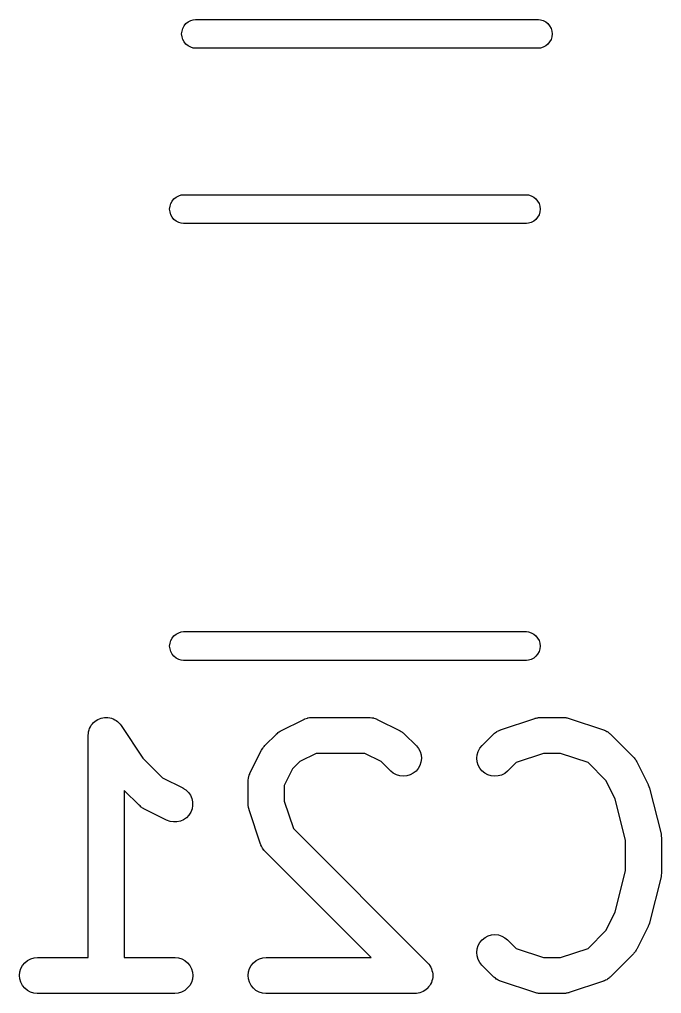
# Model space of a CAD drawing. Extents: x 60.5 to 142.6, y -115.4 to -60.2.
# Drawn here: x 119.553 to 122.227, y -83.217 to -79.16 of the extents above; entities that cross this region are included whole.
import ezdxf

# ---------------------------------------------------------------- set-up
doc = ezdxf.new("R2010")
doc.units = 0
doc.layers.add('BLACK', color=7, linetype='CONTINUOUS')

msp = doc.modelspace()

# ---------------------------------------------------------------- linework, layer by layer
at = {"layer": 'BLACK', "linetype": 'CONTINUOUS'}
for p, q in [((120.23, -79.2082), (120.233, -79.1969)), ((120.233, -79.1969), (120.239, -79.1865)), ((120.239, -79.1865), (120.246, -79.1774)), ((120.246, -79.1774), (120.255, -79.1699)), ((120.255, -79.1699), (120.266, -79.1643)), ((120.266, -79.1643), (120.277, -79.1609)), ((120.277, -79.1609), (120.286, -79.16)), ((120.286, -79.16), (121.714, -79.16)), ((121.714, -79.16), (121.723, -79.1609)), ((121.723, -79.1609), (121.734, -79.1643)), ((121.734, -79.1643), (121.745, -79.1699)), ((121.745, -79.1699), (121.754, -79.1774)), ((121.754, -79.1774), (121.761, -79.1865)), ((121.761, -79.1865), (121.767, -79.1969)), ((121.767, -79.1969), (121.77, -79.2082)), ((120.228, -79.22), (120.23, -79.2082)), ((120.23, -79.2318), (120.228, -79.22)), ((120.233, -79.2431), (120.23, -79.2318)), ((121.77, -79.2318), (121.767, -79.2431)), ((121.77, -79.2082), (121.772, -79.22)), ((121.772, -79.22), (121.77, -79.2318)), ((120.239, -79.2535), (120.233, -79.2431)), ((120.246, -79.2626), (120.239, -79.2535)), ((120.255, -79.2701), (120.246, -79.2626)), ((120.266, -79.2757), (120.255, -79.2701)), ((120.277, -79.2791), (120.266, -79.2757)), ((120.286, -79.28), (120.277, -79.2791)), ((121.714, -79.28), (120.286, -79.28)), ((121.723, -79.2791), (121.714, -79.28)), ((121.734, -79.2757), (121.723, -79.2791)), ((121.745, -79.2701), (121.734, -79.2757)), ((121.754, -79.2626), (121.745, -79.2701)), ((121.761, -79.2535), (121.754, -79.2626)), ((121.767, -79.2431), (121.761, -79.2535)), ((120.227, -79.8909), (120.236, -79.89)), ((120.236, -79.89), (121.664, -79.89)), ((121.664, -79.89), (121.673, -79.8909)), ((120.18, -79.9382), (120.183, -79.9269)), ((120.183, -79.9269), (120.189, -79.9165)), ((120.189, -79.9165), (120.196, -79.9074)), ((120.196, -79.9074), (120.205, -79.8999)), ((120.205, -79.8999), (120.216, -79.8943)), ((120.216, -79.8943), (120.227, -79.8909)), ((121.673, -79.8909), (121.684, -79.8943)), ((121.684, -79.8943), (121.695, -79.8999)), ((121.695, -79.8999), (121.704, -79.9074)), ((121.704, -79.9074), (121.711, -79.9165)), ((121.711, -79.9165), (121.717, -79.9269)), ((121.717, -79.9269), (121.72, -79.9382)), ((120.178, -79.95), (120.18, -79.9382)), ((120.18, -79.9618), (120.178, -79.95)), ((120.183, -79.9731), (120.18, -79.9618)), ((121.72, -79.9618), (121.717, -79.9731)), ((121.72, -79.9382), (121.722, -79.95)), ((121.722, -79.95), (121.72, -79.9618)), ((120.189, -79.9835), (120.183, -79.9731)), ((120.196, -79.9926), (120.189, -79.9835)), ((120.205, -80.0001), (120.196, -79.9926)), ((120.216, -80.0057), (120.205, -80.0001)), ((120.227, -80.0091), (120.216, -80.0057)), ((120.236, -80.01), (120.227, -80.0091)), ((121.664, -80.01), (120.236, -80.01)), ((121.673, -80.0091), (121.664, -80.01)), ((121.684, -80.0057), (121.673, -80.0091)), ((121.695, -80.0001), (121.684, -80.0057)), ((121.704, -79.9926), (121.695, -80.0001)), ((121.711, -79.9835), (121.704, -79.9926)), ((121.717, -79.9731), (121.711, -79.9835)), ((120.205, -81.7199), (120.216, -81.7143)), ((120.216, -81.7143), (120.227, -81.7109)), ((120.227, -81.7109), (120.236, -81.71)), ((120.236, -81.71), (121.664, -81.71)), ((121.664, -81.71), (121.673, -81.7109)), ((121.673, -81.7109), (121.684, -81.7143)), ((121.684, -81.7143), (121.695, -81.7199)), ((120.18, -81.7582), (120.183, -81.7469)), ((120.183, -81.7469), (120.189, -81.7365)), ((120.189, -81.7365), (120.196, -81.7274)), ((120.196, -81.7274), (120.205, -81.7199)), ((121.695, -81.7199), (121.704, -81.7274)), ((121.704, -81.7274), (121.711, -81.7365)), ((121.711, -81.7365), (121.717, -81.7469)), ((121.717, -81.7469), (121.72, -81.7582)), ((120.178, -81.77), (120.18, -81.7582)), ((120.18, -81.7818), (120.178, -81.77)), ((120.183, -81.7931), (120.18, -81.7818)), ((120.189, -81.8035), (120.183, -81.7931)), ((121.717, -81.7931), (121.711, -81.8035)), ((121.72, -81.7818), (121.717, -81.7931)), ((121.72, -81.7582), (121.722, -81.77)), ((121.722, -81.77), (121.72, -81.7818)), ((120.196, -81.8126), (120.189, -81.8035)), ((120.205, -81.8201), (120.196, -81.8126)), ((120.216, -81.8257), (120.205, -81.8201)), ((120.227, -81.8291), (120.216, -81.8257)), ((120.236, -81.83), (120.227, -81.8291)), ((121.664, -81.83), (120.236, -81.83)), ((121.673, -81.8291), (121.664, -81.83)), ((121.684, -81.8257), (121.673, -81.8291)), ((121.695, -81.8201), (121.684, -81.8257)), ((121.704, -81.8126), (121.695, -81.8201)), ((121.711, -81.8035), (121.704, -81.8126)), ((119.867, -82.0843), (119.873, -82.0797)), ((119.873, -82.0796), (119.879, -82.0763)), ((119.873, -82.0797), (119.873, -82.0796)), ((119.873, -82.0797), (119.873, -82.0797)), ((119.879, -82.0763), (119.886, -82.0729)), ((119.886, -82.0728), (119.893, -82.0708)), ((119.886, -82.0729), (119.886, -82.0728)), ((119.886, -82.0729), (119.886, -82.0729)), ((119.893, -82.0708), (119.9, -82.0687)), ((119.9, -82.0687), (119.907, -82.0681)), ((119.9, -82.0687), (119.9, -82.0687)), ((119.9, -82.0687), (119.9, -82.0687)), ((119.907, -82.0681), (119.914, -82.0674)), ((119.914, -82.0674), (119.914, -82.0674)), ((119.914, -82.0674), (119.921, -82.0681)), ((119.914, -82.0674), (119.914, -82.0674)), ((119.921, -82.0681), (119.929, -82.0689)), ((119.929, -82.0689), (119.929, -82.0689)), ((119.929, -82.0689), (119.929, -82.0689)), ((119.929, -82.0689), (119.936, -82.0711)), ((119.936, -82.0711), (119.943, -82.0732)), ((119.943, -82.0732), (119.943, -82.0732)), ((119.943, -82.0732), (119.943, -82.0732)), ((119.943, -82.0732), (119.95, -82.0768)), ((119.95, -82.0768), (119.956, -82.0801)), ((119.956, -82.0801), (119.956, -82.0802)), ((119.956, -82.0802), (119.956, -82.0802)), ((119.956, -82.0802), (119.961, -82.0848)), ((120.642, -82.1229), (120.737, -82.0753)), ((120.737, -82.0753), (120.738, -82.0748)), ((120.738, -82.0748), (120.74, -82.0741)), ((120.74, -82.0741), (120.742, -82.073)), ((120.742, -82.073), (120.747, -82.0716)), ((120.747, -82.0716), (120.752, -82.0698)), ((120.752, -82.0698), (120.754, -82.0694)), ((120.754, -82.0694), (120.756, -82.0688)), ((120.756, -82.0688), (120.761, -82.0683)), ((120.761, -82.0683), (120.767, -82.0675)), ((120.767, -82.0675), (120.769, -82.0676)), ((120.769, -82.0676), (120.771, -82.0674)), ((120.771, -82.0674), (121.009, -82.0674)), ((121.009, -82.0674), (121.01, -82.0674)), ((121.01, -82.0674), (121.012, -82.0676)), ((121.012, -82.0676), (121.014, -82.0676)), ((121.014, -82.0676), (121.02, -82.0684)), ((121.02, -82.0684), (121.025, -82.069)), ((121.025, -82.069), (121.027, -82.0697)), ((121.027, -82.0697), (121.029, -82.0701)), ((121.029, -82.0701), (121.034, -82.0719)), ((121.034, -82.0719), (121.039, -82.0734)), ((121.039, -82.0734), (121.041, -82.0745)), ((121.041, -82.0745), (121.043, -82.0753)), ((121.043, -82.0753), (121.138, -82.1229)), ((121.557, -82.1188), (121.7, -82.0712)), ((121.7, -82.0712), (121.701, -82.0709)), ((121.701, -82.0709), (121.705, -82.07)), ((121.705, -82.07), (121.709, -82.0688)), ((121.709, -82.0688), (121.712, -82.0685)), ((121.712, -82.0685), (121.715, -82.0679)), ((121.715, -82.0679), (121.719, -82.0678)), ((121.719, -82.0678), (121.723, -82.0674)), ((121.723, -82.0674), (121.819, -82.0674)), ((121.819, -82.0674), (121.82, -82.0674)), ((121.82, -82.0674), (121.824, -82.0679)), ((121.824, -82.0679), (121.828, -82.068)), ((121.828, -82.068), (121.831, -82.0687)), ((121.831, -82.0687), (121.834, -82.069)), ((121.834, -82.069), (121.838, -82.0703)), ((121.838, -82.0703), (121.842, -82.0712)), ((121.842, -82.0712), (121.985, -82.1188)), ((119.84, -82.1268), (119.843, -82.1196)), ((119.843, -82.1196), (119.845, -82.1129)), ((119.845, -82.1128), (119.849, -82.1062)), ((119.845, -82.1129), (119.845, -82.1128)), ((119.845, -82.1129), (119.845, -82.1129)), ((119.849, -82.1062), (119.852, -82.1001)), ((119.852, -82.1), (119.857, -82.0945)), ((119.852, -82.1001), (119.852, -82.1)), ((119.852, -82.1001), (119.852, -82.1001)), ((119.857, -82.0945), (119.861, -82.0889)), ((119.861, -82.0888), (119.867, -82.0843)), ((119.861, -82.0889), (119.861, -82.0888)), ((119.861, -82.0888), (119.861, -82.0888)), ((119.961, -82.0848), (119.967, -82.0894)), ((119.967, -82.0894), (119.967, -82.0895)), ((119.967, -82.0895), (119.967, -82.0895)), ((119.967, -82.0895), (119.972, -82.095)), ((119.972, -82.095), (119.976, -82.1008)), ((119.976, -82.1008), (120.067, -82.2375)), ((121.548, -82.1227), (121.553, -82.1204)), ((121.553, -82.1204), (121.555, -82.1197)), ((121.555, -82.1197), (121.557, -82.1188)), ((121.985, -82.1188), (121.986, -82.1192)), ((121.986, -82.1192), (121.988, -82.1201)), ((121.988, -82.1201), (121.99, -82.1208)), ((121.99, -82.1208), (121.995, -82.1232)), ((119.839, -82.1413), (119.84, -82.1342)), ((119.839, -82.1414), (119.839, -82.1413)), ((119.839, -82.1415), (119.839, -82.1414)), ((119.839, -82.1414), (119.839, -82.1414)), ((119.839, -82.1424), (119.839, -82.1415)), ((119.839, -83.0674), (119.839, -82.1424)), ((119.84, -82.1269), (119.84, -82.1268)), ((119.84, -82.1268), (119.84, -82.1268)), ((119.84, -82.1342), (119.84, -82.1269)), ((120.575, -82.1846), (120.623, -82.137)), ((120.623, -82.1362), (120.627, -82.1336)), ((120.623, -82.137), (120.623, -82.1362)), ((120.627, -82.1336), (120.63, -82.1307)), ((120.63, -82.1307), (120.632, -82.129)), ((120.632, -82.129), (120.635, -82.1271)), ((120.635, -82.1271), (120.639, -82.1252)), ((120.639, -82.1252), (120.642, -82.1229)), ((121.138, -82.1229), (121.139, -82.1234)), ((121.139, -82.1234), (121.142, -82.1257)), ((121.142, -82.1257), (121.146, -82.1277)), ((121.146, -82.1277), (121.148, -82.1297)), ((121.148, -82.1297), (121.151, -82.1314)), ((121.151, -82.1314), (121.154, -82.1343)), ((121.154, -82.1343), (121.157, -82.137)), ((121.157, -82.137), (121.205, -82.1846)), ((121.48, -82.1846), (121.527, -82.137)), ((121.527, -82.137), (121.528, -82.1362)), ((121.528, -82.1362), (121.53, -82.1349)), ((121.53, -82.1349), (121.531, -82.1333)), ((121.531, -82.1333), (121.536, -82.1303)), ((121.536, -82.1303), (121.54, -82.1271)), ((121.54, -82.1271), (121.542, -82.1261)), ((121.542, -82.1261), (121.543, -82.1248)), ((121.543, -82.1248), (121.548, -82.1227)), ((121.995, -82.1232), (121.999, -82.1253)), ((121.999, -82.1253), (122.001, -82.1266)), ((122.001, -82.1266), (122.003, -82.1277)), ((122.003, -82.1277), (122.007, -82.1309)), ((122.007, -82.1309), (122.011, -82.1339)), ((122.011, -82.1339), (122.013, -82.1356)), ((122.013, -82.1356), (122.014, -82.137)), ((122.014, -82.137), (122.11, -82.2322)), ((120.561, -82.2031), (120.564, -82.1996)), ((120.564, -82.1996), (120.566, -82.1959)), ((120.566, -82.1959), (120.568, -82.1935)), ((120.568, -82.1935), (120.569, -82.1909)), ((120.569, -82.1909), (120.572, -82.1878)), ((120.572, -82.1878), (120.575, -82.1846)), ((121.205, -82.1846), (121.206, -82.1853)), ((121.206, -82.1853), (121.215, -82.1968)), ((121.215, -82.1968), (121.222, -82.2098)), ((121.464, -82.2088), (121.471, -82.1959)), ((121.471, -82.1959), (121.48, -82.1846)), ((120.067, -82.2375), (120.149, -82.3188)), ((120.513, -82.2993), (120.561, -82.2041)), ((120.561, -82.2041), (120.561, -82.2031)), ((120.789, -82.2174), (120.72, -82.2516)), ((120.991, -82.2174), (120.789, -82.2174)), ((121.06, -82.2516), (120.991, -82.2174)), ((121.222, -82.2098), (121.226, -82.2238)), ((121.227, -82.2384), (121.225, -82.253)), ((121.226, -82.2238), (121.227, -82.2384)), ((121.458, -82.2374), (121.459, -82.2228)), ((121.459, -82.2519), (121.458, -82.2374)), ((121.459, -82.2228), (121.464, -82.2088)), ((121.736, -82.2174), (121.621, -82.2556)), ((121.806, -82.2174), (121.736, -82.2174)), ((121.921, -82.2556), (121.806, -82.2174)), ((122.11, -82.2322), (122.11, -82.233)), ((122.11, -82.233), (122.113, -82.2362)), ((122.113, -82.2362), (122.116, -82.2393)), ((122.116, -82.2393), (122.118, -82.242)), ((122.118, -82.242), (122.12, -82.2444)), ((120.69, -82.282), (120.655, -82.3506)), ((120.72, -82.2516), (120.69, -82.282)), ((121.099, -82.2907), (121.06, -82.2516)), ((121.214, -82.2798), (121.205, -82.291)), ((121.221, -82.2669), (121.214, -82.2798)), ((121.225, -82.253), (121.221, -82.2669)), ((121.463, -82.266), (121.459, -82.2519)), ((121.47, -82.2789), (121.463, -82.266)), ((121.479, -82.2903), (121.47, -82.2789)), ((121.621, -82.2556), (121.586, -82.2907)), ((121.995, -82.3297), (121.921, -82.2556)), ((122.12, -82.2444), (122.122, -82.2481)), ((122.122, -82.2481), (122.124, -82.2517)), ((122.124, -82.2517), (122.171, -82.3469)), ((120.149, -82.3188), (120.233, -82.361)), ((120.506, -82.3274), (120.507, -82.3224)), ((120.507, -82.3173), (120.508, -82.3152)), ((120.507, -82.3224), (120.507, -82.3173)), ((120.508, -82.313), (120.51, -82.3082)), ((120.508, -82.3152), (120.508, -82.313)), ((120.51, -82.3082), (120.512, -82.3033)), ((120.512, -82.3033), (120.513, -82.3014)), ((120.513, -82.3014), (120.513, -82.2993)), ((121.11, -82.2999), (121.099, -82.2907)), ((121.123, -82.3069), (121.11, -82.2999)), ((121.137, -82.3111), (121.123, -82.3069)), ((121.152, -82.3126), (121.137, -82.3111)), ((121.166, -82.3112), (121.152, -82.3126)), ((121.18, -82.3071), (121.166, -82.3112)), ((121.193, -82.3002), (121.18, -82.3071)), ((121.205, -82.291), (121.193, -82.3002)), ((121.491, -82.2997), (121.479, -82.2903)), ((121.504, -82.3067), (121.491, -82.2997)), ((121.518, -82.311), (121.504, -82.3067)), ((121.532, -82.3126), (121.518, -82.311)), ((121.547, -82.3113), (121.532, -82.3126)), ((121.561, -82.3073), (121.547, -82.3113)), ((121.574, -82.3005), (121.561, -82.3073)), ((121.585, -82.2914), (121.574, -82.3005)), ((121.586, -82.2907), (121.585, -82.2914)), ((120.233, -82.361), (120.234, -82.3615)), ((120.234, -82.3615), (120.246, -82.3695)), ((120.505, -82.3318), (120.506, -82.3296)), ((120.505, -82.3329), (120.505, -82.3318)), ((120.505, -82.4281), (120.505, -82.3329)), ((120.506, -82.3296), (120.506, -82.3274)), ((120.655, -82.3506), (120.655, -82.4159)), ((122.034, -82.4067), (121.995, -82.3297)), ((122.171, -82.3469), (122.172, -82.3479)), ((122.172, -82.3479), (122.172, -82.3482)), ((122.172, -82.3482), (122.172, -82.3485)), ((122.172, -82.3485), (122.174, -82.3551)), ((122.174, -82.3551), (122.177, -82.3616)), ((122.177, -82.3616), (122.177, -82.362)), ((122.177, -82.362), (122.177, -82.3623)), ((122.177, -82.3623), (122.225, -82.5528)), ((120.051, -82.4335), (119.989, -82.3711)), ((119.989, -82.3711), (119.989, -83.0674)), ((120.246, -82.3695), (120.257, -82.3797)), ((120.257, -82.3797), (120.265, -82.3917)), ((120.265, -82.3917), (120.271, -82.4051)), ((120.271, -82.4051), (120.274, -82.4194)), ((120.055, -82.4362), (120.051, -82.4335)), ((120.058, -82.4391), (120.055, -82.4362)), ((120.06, -82.4408), (120.058, -82.4391)), ((120.063, -82.4428), (120.06, -82.4408)), ((120.066, -82.4448), (120.063, -82.4428)), ((120.07, -82.4471), (120.066, -82.4448)), ((120.274, -82.4341), (120.272, -82.4485)), ((120.274, -82.4194), (120.274, -82.4341)), ((120.506, -82.4323), (120.505, -82.4281)), ((120.506, -82.4365), (120.506, -82.4323)), ((120.507, -82.4395), (120.506, -82.4365)), ((120.507, -82.4427), (120.507, -82.4395)), ((120.508, -82.4467), (120.507, -82.4427)), ((120.655, -82.4159), (120.694, -82.5304)), ((122.077, -82.5802), (122.034, -82.4067)), ((120.071, -82.4476), (120.07, -82.4471)), ((120.166, -82.4952), (120.071, -82.4476)), ((120.248, -82.485), (120.236, -82.4934)), ((120.258, -82.4744), (120.248, -82.485)), ((120.266, -82.4621), (120.258, -82.4744)), ((120.272, -82.4485), (120.266, -82.4621)), ((120.509, -82.4508), (120.508, -82.4467)), ((120.509, -82.4518), (120.509, -82.4508)), ((120.557, -82.5947), (120.509, -82.4518)), ((120.18, -82.5004), (120.166, -82.4952)), ((120.194, -82.5029), (120.18, -82.5004)), ((120.209, -82.5025), (120.194, -82.5029)), ((120.223, -82.4993), (120.209, -82.5025)), ((120.236, -82.4934), (120.223, -82.4993)), ((120.694, -82.5304), (121.253, -83.0893)), ((122.225, -82.5528), (122.225, -82.5538)), ((122.225, -82.5538), (122.225, -82.5551)), ((122.225, -82.5551), (122.225, -82.5564)), ((122.225, -82.5564), (122.226, -82.5624)), ((122.226, -82.5624), (122.227, -82.5683)), ((120.558, -82.5967), (120.557, -82.5947)), ((120.558, -82.5988), (120.558, -82.5967)), ((120.561, -82.6034), (120.558, -82.5988)), ((120.563, -82.608), (120.561, -82.6034)), ((120.564, -82.6098), (120.563, -82.608)), ((122.077, -82.7046), (122.077, -82.5802)), ((122.227, -82.5683), (122.227, -82.5696)), ((122.227, -82.5696), (122.227, -82.571)), ((122.227, -82.571), (122.227, -82.7138)), ((120.565, -82.6118), (120.564, -82.6098)), ((120.568, -82.6158), (120.565, -82.6118)), ((120.571, -82.62), (120.568, -82.6158)), ((120.573, -82.6215), (120.571, -82.62)), ((120.574, -82.6232), (120.573, -82.6215)), ((120.575, -82.624), (120.574, -82.6232)), ((121.018, -83.0674), (120.575, -82.624)), ((122.034, -82.8781), (122.077, -82.7046)), ((122.226, -82.7235), (122.225, -82.7294)), ((122.225, -82.7294), (122.225, -82.7307)), ((122.227, -82.7175), (122.226, -82.7235)), ((122.227, -82.7138), (122.227, -82.7149)), ((122.227, -82.7149), (122.227, -82.7162)), ((122.227, -82.7162), (122.227, -82.7175)), ((122.225, -82.732), (122.177, -82.9225)), ((122.225, -82.7307), (122.225, -82.732)), ((121.995, -82.9551), (122.034, -82.8781)), ((122.174, -82.9307), (122.172, -82.9372)), ((122.177, -82.9242), (122.174, -82.9307)), ((122.177, -82.9225), (122.177, -82.9235)), ((122.177, -82.9235), (122.177, -82.9238)), ((122.177, -82.9238), (122.177, -82.9242)), ((121.505, -82.9777), (121.519, -82.9735)), ((121.519, -82.9735), (121.533, -82.9721)), ((121.533, -82.9721), (121.548, -82.9736)), ((121.548, -82.9736), (121.562, -82.9779)), ((121.921, -83.0292), (121.995, -82.9551)), ((122.171, -82.9378), (122.124, -83.0331)), ((122.172, -82.9372), (122.171, -82.9375)), ((122.171, -82.9375), (122.171, -82.9378)), ((121.464, -83.0178), (121.471, -83.005)), ((121.471, -83.005), (121.48, -82.9937)), ((121.48, -82.9937), (121.492, -82.9845)), ((121.492, -82.9845), (121.505, -82.9777)), ((121.562, -82.9779), (121.575, -82.9848)), ((121.575, -82.9848), (121.586, -82.9941)), ((121.586, -82.9941), (121.621, -83.0292)), ((121.458, -83.0464), (121.459, -83.0318)), ((121.459, -83.0609), (121.458, -83.0464)), ((121.459, -83.0318), (121.464, -83.0178)), ((121.621, -83.0292), (121.736, -83.0674)), ((121.806, -83.0674), (121.921, -83.0292)), ((122.11, -83.0526), (122.014, -83.1478)), ((122.112, -83.0493), (122.11, -83.0526)), ((122.115, -83.0463), (122.112, -83.0493)), ((122.117, -83.0437), (122.115, -83.0463)), ((122.119, -83.0412), (122.117, -83.0437)), ((122.121, -83.0375), (122.119, -83.0412)), ((122.123, -83.034), (122.121, -83.0375)), ((122.124, -83.0331), (122.123, -83.034)), ((119.566, -83.1004), (119.575, -83.0892)), ((119.575, -83.0892), (119.587, -83.0799)), ((119.587, -83.0799), (119.6, -83.073)), ((119.6, -83.073), (119.614, -83.0688)), ((119.614, -83.0688), (119.628, -83.0674)), ((119.628, -83.0674), (119.839, -83.0674)), ((119.989, -83.0674), (120.2, -83.0674)), ((120.2, -83.0674), (120.201, -83.0674)), ((120.201, -83.0674), (120.215, -83.069)), ((120.215, -83.069), (120.229, -83.0734)), ((120.229, -83.0734), (120.242, -83.0805)), ((120.242, -83.0805), (120.253, -83.0899)), ((120.253, -83.0899), (120.262, -83.1013)), ((120.518, -83.1004), (120.528, -83.0892)), ((120.528, -83.0892), (120.539, -83.0799)), ((120.539, -83.0799), (120.552, -83.073)), ((120.552, -83.073), (120.566, -83.0688)), ((120.566, -83.0688), (120.58, -83.0674)), ((120.58, -83.0674), (121.018, -83.0674)), ((121.253, -83.0893), (121.253, -83.0899)), ((121.253, -83.0899), (121.253, -83.0899)), ((121.253, -83.0899), (121.253, -83.0899)), ((121.253, -83.0899), (121.253, -83.0901)), ((121.253, -83.0901), (121.258, -83.0958)), ((121.463, -83.075), (121.459, -83.0609)), ((121.47, -83.088), (121.463, -83.075)), ((121.479, -83.0994), (121.47, -83.088)), ((121.736, -83.0674), (121.806, -83.0674)), ((119.553, -83.1419), (119.555, -83.1273)), ((119.555, -83.1273), (119.559, -83.1133)), ((119.559, -83.1133), (119.566, -83.1004)), ((120.262, -83.1013), (120.269, -83.1143)), ((120.269, -83.1143), (120.273, -83.1283)), ((120.273, -83.1283), (120.275, -83.1429)), ((120.505, -83.1419), (120.507, -83.1273)), ((120.507, -83.1273), (120.511, -83.1133)), ((120.511, -83.1133), (120.518, -83.1004)), ((121.258, -83.0958), (121.262, -83.1013)), ((121.262, -83.1013), (121.262, -83.1014)), ((121.262, -83.1014), (121.262, -83.1015)), ((121.262, -83.1015), (121.266, -83.1079)), ((121.266, -83.1079), (121.269, -83.1143)), ((121.269, -83.1143), (121.269, -83.1144)), ((121.269, -83.1144), (121.269, -83.1145)), ((121.269, -83.1145), (121.271, -83.1214)), ((121.271, -83.1214), (121.273, -83.1283)), ((121.273, -83.1283), (121.273, -83.1285)), ((121.273, -83.1285), (121.273, -83.1286)), ((121.273, -83.1286), (121.274, -83.1359)), ((121.274, -83.1359), (121.275, -83.1429)), ((121.48, -83.1002), (121.479, -83.0994)), ((121.527, -83.1478), (121.48, -83.1002)), ((119.554, -83.1564), (119.553, -83.1419)), ((119.559, -83.1705), (119.554, -83.1564)), ((119.565, -83.1834), (119.559, -83.1705)), ((120.269, -83.1714), (120.262, -83.1843)), ((120.273, -83.1575), (120.269, -83.1714)), ((120.275, -83.1429), (120.273, -83.1575)), ((120.507, -83.1564), (120.505, -83.1419)), ((120.511, -83.1705), (120.507, -83.1564)), ((120.518, -83.1834), (120.511, -83.1705)), ((121.269, -83.1717), (121.265, -83.178)), ((121.271, -83.1643), (121.269, -83.1714)), ((121.269, -83.1714), (121.269, -83.1716)), ((121.269, -83.1716), (121.269, -83.1717)), ((121.273, -83.1577), (121.271, -83.1643)), ((121.274, -83.1502), (121.273, -83.1575)), ((121.273, -83.1575), (121.273, -83.1576)), ((121.273, -83.1576), (121.273, -83.1577)), ((121.275, -83.1432), (121.274, -83.1502)), ((121.275, -83.1429), (121.275, -83.143)), ((121.275, -83.143), (121.275, -83.1432)), ((121.529, -83.1492), (121.527, -83.1478)), ((121.531, -83.1508), (121.529, -83.1492)), ((121.535, -83.1538), (121.531, -83.1508)), ((121.539, -83.1571), (121.535, -83.1538)), ((121.541, -83.1581), (121.539, -83.1571)), ((121.542, -83.1594), (121.541, -83.1581)), ((121.547, -83.1616), (121.542, -83.1594)), ((121.552, -83.164), (121.547, -83.1616)), ((121.554, -83.1646), (121.552, -83.164)), ((121.556, -83.1656), (121.554, -83.1646)), ((121.557, -83.1659), (121.556, -83.1656)), ((121.7, -83.2135), (121.557, -83.1659)), ((121.985, -83.1659), (121.842, -83.2135)), ((121.987, -83.165), (121.985, -83.1659)), ((121.989, -83.1644), (121.987, -83.165)), ((121.994, -83.162), (121.989, -83.1644)), ((121.999, -83.16), (121.994, -83.162)), ((122, -83.1587), (121.999, -83.16)), ((122.002, -83.1577), (122, -83.1587)), ((122.006, -83.1545), (122.002, -83.1577)), ((122.01, -83.1515), (122.006, -83.1545)), ((122.012, -83.1499), (122.01, -83.1515)), ((122.014, -83.1485), (122.012, -83.1499)), ((122.014, -83.1478), (122.014, -83.1485)), ((119.575, -83.1949), (119.565, -83.1834)), ((119.586, -83.2043), (119.575, -83.1949)), ((119.599, -83.2113), (119.586, -83.2043)), ((119.613, -83.2157), (119.599, -83.2113)), ((119.627, -83.2174), (119.613, -83.2157)), ((120.214, -83.216), (120.2, -83.2174)), ((120.228, -83.2117), (120.214, -83.216)), ((120.241, -83.2048), (120.228, -83.2117)), ((120.252, -83.1956), (120.241, -83.2048)), ((120.262, -83.1843), (120.252, -83.1956)), ((120.527, -83.1949), (120.518, -83.1834)), ((120.538, -83.2043), (120.527, -83.1949)), ((120.551, -83.2113), (120.538, -83.2043)), ((120.565, -83.2157), (120.551, -83.2113)), ((120.579, -83.2174), (120.565, -83.2157)), ((121.207, -83.2167), (121.2, -83.2174)), ((121.214, -83.216), (121.207, -83.2167)), ((121.221, -83.2139), (121.214, -83.216)), ((121.214, -83.216), (121.214, -83.216)), ((121.214, -83.216), (121.214, -83.216)), ((121.228, -83.2118), (121.221, -83.2139)), ((121.234, -83.2084), (121.228, -83.2117)), ((121.228, -83.2117), (121.228, -83.2118)), ((121.228, -83.2118), (121.228, -83.2118)), ((121.241, -83.205), (121.234, -83.2084)), ((121.247, -83.2002), (121.241, -83.2048)), ((121.241, -83.2048), (121.241, -83.2049)), ((121.241, -83.2049), (121.241, -83.205)), ((121.252, -83.1958), (121.247, -83.2002)), ((121.257, -83.1899), (121.252, -83.1956)), ((121.252, -83.1956), (121.252, -83.1957)), ((121.252, -83.1957), (121.252, -83.1958)), ((121.262, -83.1845), (121.257, -83.1899)), ((121.265, -83.178), (121.262, -83.1843)), ((121.262, -83.1843), (121.262, -83.1844)), ((121.262, -83.1844), (121.262, -83.1845)), ((121.704, -83.2145), (121.7, -83.2135)), ((121.708, -83.2157), (121.704, -83.2145)), ((121.711, -83.2161), (121.708, -83.2157)), ((121.714, -83.2168), (121.711, -83.2161)), ((121.718, -83.2169), (121.714, -83.2168)), ((121.722, -83.2174), (121.718, -83.2169)), ((121.823, -83.217), (121.819, -83.2174)), ((121.827, -83.2169), (121.823, -83.217)), ((121.83, -83.2163), (121.827, -83.2169)), ((121.833, -83.216), (121.83, -83.2163)), ((121.837, -83.2147), (121.833, -83.216)), ((121.841, -83.2139), (121.837, -83.2147)), ((121.842, -83.2135), (121.841, -83.2139)), ((119.628, -83.2174), (119.627, -83.2174)), ((120.2, -83.2174), (119.628, -83.2174)), ((120.58, -83.2174), (120.579, -83.2174)), ((121.2, -83.2174), (120.58, -83.2174)), ((121.723, -83.2174), (121.722, -83.2174)), ((121.819, -83.2174), (121.723, -83.2174))]:
    msp.add_line(p, q, dxfattribs=at)

doc.saveas('drawing.dxf')
